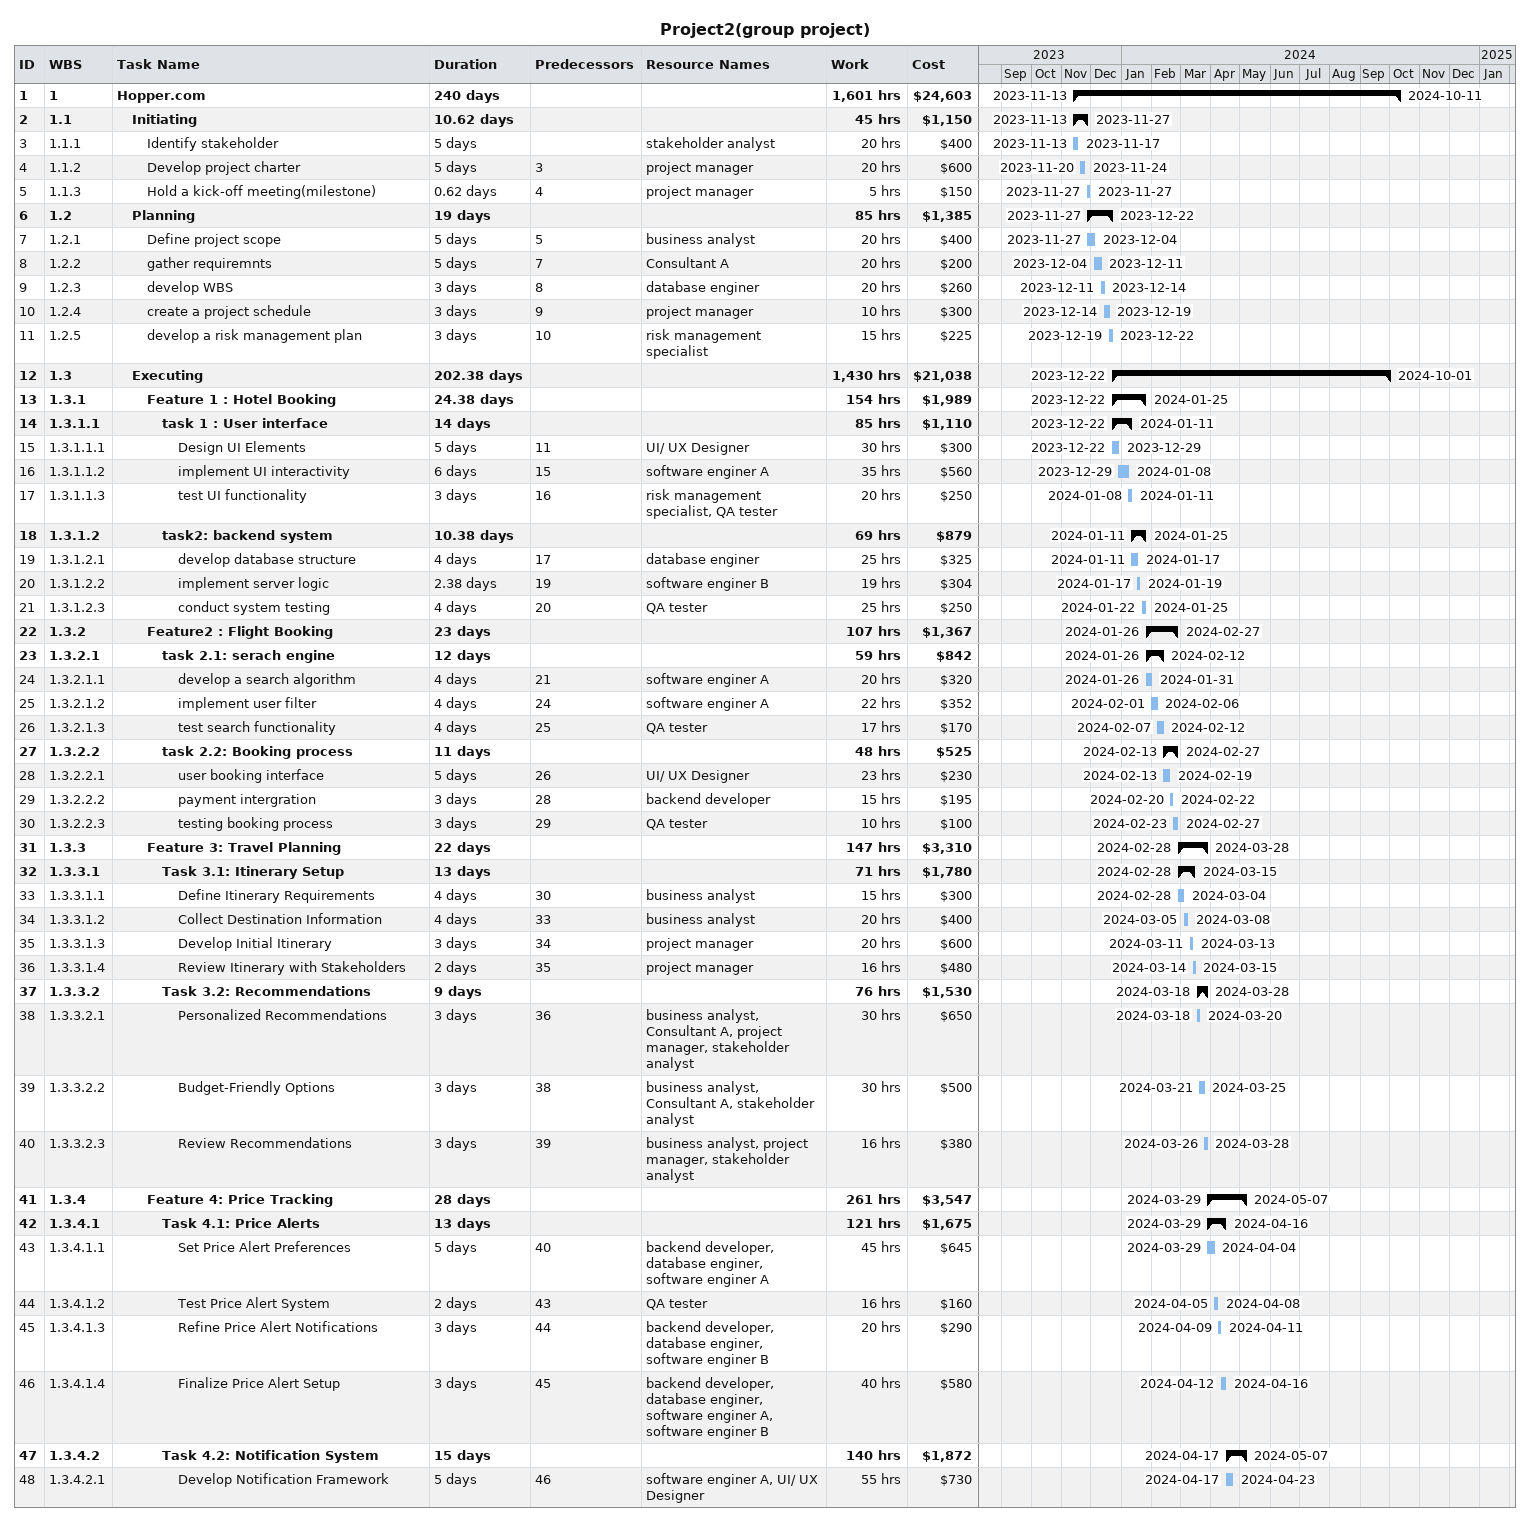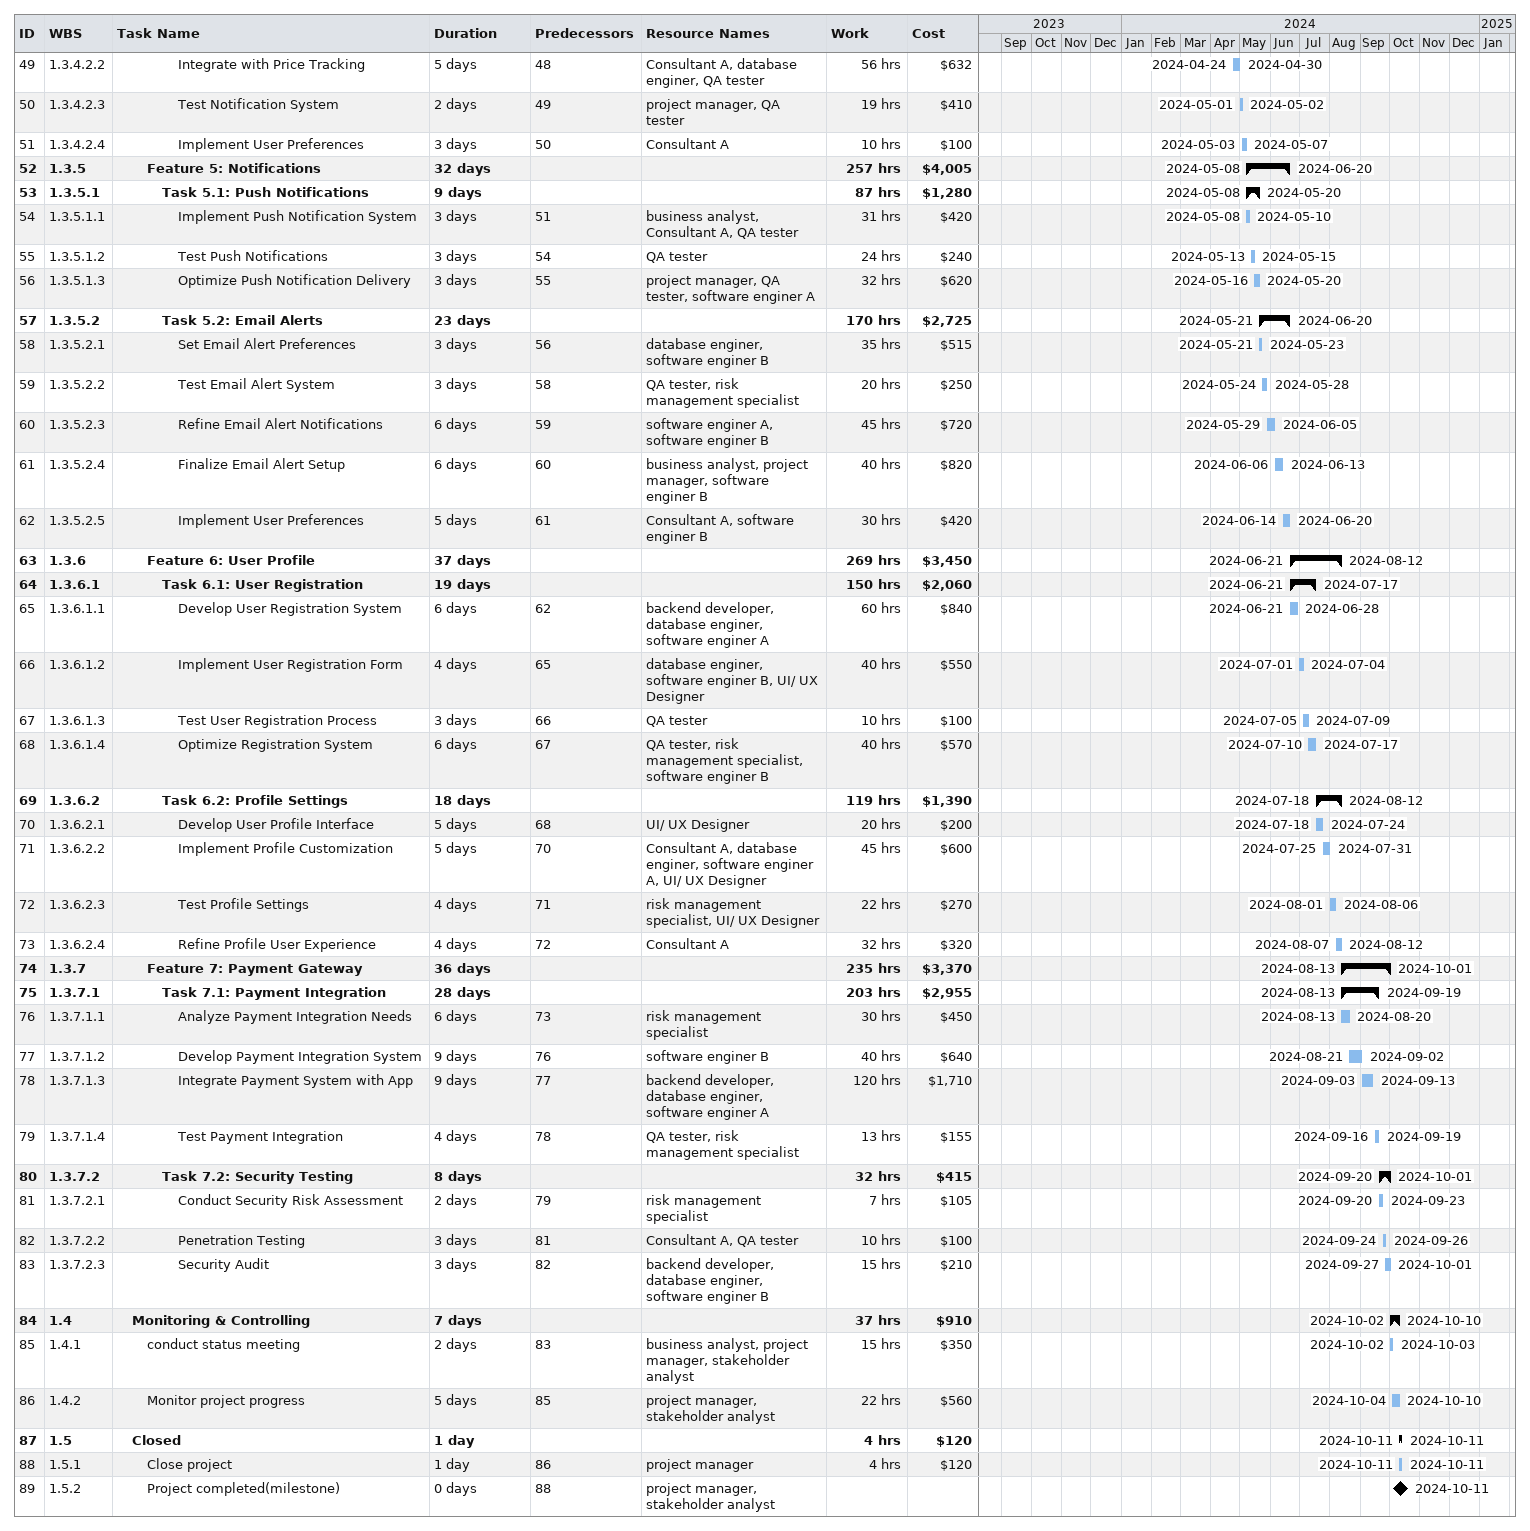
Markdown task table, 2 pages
Project2(group project)

| ID | WBS | Task | Duration | Start | Finish | Predecessors | Resources | Work (h) | Cost ($) |
|---|---|---|---|---|---|---|---|---|---|
| 1 | 1 | **Hopper.com** | 240d | 2023-11-13 | 2024-10-11 |  |  | 1601 | 24603 |
| 2 | 1.1 | **Initiating** | 10.62d | 2023-11-13 | 2023-11-27 |  |  | 45 | 1150 |
| 3 | 1.1.1 | Identify stakeholder | 5d | 2023-11-13 | 2023-11-17 |  | stakeholder analyst | 20 | 400 |
| 4 | 1.1.2 | Develop project charter | 5d | 2023-11-20 | 2023-11-24 | 3 | project manager | 20 | 600 |
| 5 | 1.1.3 | Hold a kick-off meeting(milestone) | 0.62d | 2023-11-27 | 2023-11-27 | 4 | project manager | 5 | 150 |
| 6 | 1.2 | **Planning** | 19d | 2023-11-27 | 2023-12-22 |  |  | 85 | 1385 |
| 7 | 1.2.1 | Define project scope | 5d | 2023-11-27 | 2023-12-04 | 5 | business analyst | 20 | 400 |
| 8 | 1.2.2 | gather requiremnts | 5d | 2023-12-04 | 2023-12-11 | 7 | Consultant A | 20 | 200 |
| 9 | 1.2.3 | develop WBS | 3d | 2023-12-11 | 2023-12-14 | 8 | database enginer | 20 | 260 |
| 10 | 1.2.4 | create a project schedule | 3d | 2023-12-14 | 2023-12-19 | 9 | project manager | 10 | 300 |
| 11 | 1.2.5 | develop a risk management plan | 3d | 2023-12-19 | 2023-12-22 | 10 | risk management specialist | 15 | 225 |
| 12 | 1.3 | **Executing** | 202.38d | 2023-12-22 | 2024-10-01 |  |  | 1430 | 21038 |
| 13 | 1.3.1 | **Feature 1 : Hotel Booking** | 24.38d | 2023-12-22 | 2024-01-25 |  |  | 154 | 1989 |
| 14 | 1.3.1.1 | **task 1 : User interface** | 14d | 2023-12-22 | 2024-01-11 |  |  | 85 | 1110 |
| 15 | 1.3.1.1.1 | Design UI Elements | 5d | 2023-12-22 | 2023-12-29 | 11 | UI/ UX Designer | 30 | 300 |
| 16 | 1.3.1.1.2 | implement UI interactivity | 6d | 2023-12-29 | 2024-01-08 | 15 | software enginer A | 35 | 560 |
| 17 | 1.3.1.1.3 | test UI functionality | 3d | 2024-01-08 | 2024-01-11 | 16 | risk management specialist, QA tester | 20 | 250 |
| 18 | 1.3.1.2 | **task2: backend system** | 10.38d | 2024-01-11 | 2024-01-25 |  |  | 69 | 879 |
| 19 | 1.3.1.2.1 | develop database structure | 4d | 2024-01-11 | 2024-01-17 | 17 | database enginer | 25 | 325 |
| 20 | 1.3.1.2.2 | implement server logic | 2.38d | 2024-01-17 | 2024-01-19 | 19 | software enginer B | 19 | 304 |
| 21 | 1.3.1.2.3 | conduct system testing | 4d | 2024-01-22 | 2024-01-25 | 20 | QA tester | 25 | 250 |
| 22 | 1.3.2 | **Feature2 : Flight Booking** | 23d | 2024-01-26 | 2024-02-27 |  |  | 107 | 1367 |
| 23 | 1.3.2.1 | **task 2.1: serach engine** | 12d | 2024-01-26 | 2024-02-12 |  |  | 59 | 842 |
| 24 | 1.3.2.1.1 | develop a search algorithm | 4d | 2024-01-26 | 2024-01-31 | 21 | software enginer A | 20 | 320 |
| 25 | 1.3.2.1.2 | implement user filter | 4d | 2024-02-01 | 2024-02-06 | 24 | software enginer A | 22 | 352 |
| 26 | 1.3.2.1.3 | test search functionality | 4d | 2024-02-07 | 2024-02-12 | 25 | QA tester | 17 | 170 |
| 27 | 1.3.2.2 | **task 2.2: Booking process** | 11d | 2024-02-13 | 2024-02-27 |  |  | 48 | 525 |
| 28 | 1.3.2.2.1 | user booking interface | 5d | 2024-02-13 | 2024-02-19 | 26 | UI/ UX Designer | 23 | 230 |
| 29 | 1.3.2.2.2 | payment intergration | 3d | 2024-02-20 | 2024-02-22 | 28 | backend developer | 15 | 195 |
| 30 | 1.3.2.2.3 | testing booking process | 3d | 2024-02-23 | 2024-02-27 | 29 | QA tester | 10 | 100 |
| 31 | 1.3.3 | **Feature 3: Travel Planning** | 22d | 2024-02-28 | 2024-03-28 |  |  | 147 | 3310 |
| 32 | 1.3.3.1 | **Task 3.1: Itinerary Setup** | 13d | 2024-02-28 | 2024-03-15 |  |  | 71 | 1780 |
| 33 | 1.3.3.1.1 | Define Itinerary Requirements | 4d | 2024-02-28 | 2024-03-04 | 30 | business analyst | 15 | 300 |
| 34 | 1.3.3.1.2 | Collect Destination Information | 4d | 2024-03-05 | 2024-03-08 | 33 | business analyst | 20 | 400 |
| 35 | 1.3.3.1.3 | Develop Initial Itinerary | 3d | 2024-03-11 | 2024-03-13 | 34 | project manager | 20 | 600 |
| 36 | 1.3.3.1.4 | Review Itinerary with Stakeholders | 2d | 2024-03-14 | 2024-03-15 | 35 | project manager | 16 | 480 |
| 37 | 1.3.3.2 | **Task 3.2: Recommendations** | 9d | 2024-03-18 | 2024-03-28 |  |  | 76 | 1530 |
| 38 | 1.3.3.2.1 | Personalized Recommendations | 3d | 2024-03-18 | 2024-03-20 | 36 | business analyst, Consultant A, project manager, stakeholder analyst | 30 | 650 |
| 39 | 1.3.3.2.2 | Budget-Friendly Options | 3d | 2024-03-21 | 2024-03-25 | 38 | business analyst, Consultant A, stakeholder analyst | 30 | 500 |
| 40 | 1.3.3.2.3 | Review Recommendations | 3d | 2024-03-26 | 2024-03-28 | 39 | business analyst, project manager, stakeholder analyst | 16 | 380 |
| 41 | 1.3.4 | **Feature 4: Price Tracking** | 28d | 2024-03-29 | 2024-05-07 |  |  | 261 | 3547 |
| 42 | 1.3.4.1 | **Task 4.1: Price Alerts** | 13d | 2024-03-29 | 2024-04-16 |  |  | 121 | 1675 |
| 43 | 1.3.4.1.1 | Set Price Alert Preferences | 5d | 2024-03-29 | 2024-04-04 | 40 | backend developer, database enginer, software enginer A | 45 | 645 |
| 44 | 1.3.4.1.2 | Test Price Alert System | 2d | 2024-04-05 | 2024-04-08 | 43 | QA tester | 16 | 160 |
| 45 | 1.3.4.1.3 | Refine Price Alert Notifications | 3d | 2024-04-09 | 2024-04-11 | 44 | backend developer, database enginer, software enginer B | 20 | 290 |
| 46 | 1.3.4.1.4 | Finalize Price Alert Setup | 3d | 2024-04-12 | 2024-04-16 | 45 | backend developer, database enginer, software enginer A, software enginer B | 40 | 580 |
| 47 | 1.3.4.2 | **Task 4.2: Notification System** | 15d | 2024-04-17 | 2024-05-07 |  |  | 140 | 1872 |
| 48 | 1.3.4.2.1 | Develop Notification Framework | 5d | 2024-04-17 | 2024-04-23 | 46 | software enginer A, UI/ UX Designer | 55 | 730 |
| 49 | 1.3.4.2.2 | Integrate with Price Tracking | 5d | 2024-04-24 | 2024-04-30 | 48 | Consultant A, database enginer, QA tester | 56 | 632 |
| 50 | 1.3.4.2.3 | Test Notification System | 2d | 2024-05-01 | 2024-05-02 | 49 | project manager, QA tester | 19 | 410 |
| 51 | 1.3.4.2.4 | Implement User Preferences | 3d | 2024-05-03 | 2024-05-07 | 50 | Consultant A | 10 | 100 |
| 52 | 1.3.5 | **Feature 5: Notifications** | 32d | 2024-05-08 | 2024-06-20 |  |  | 257 | 4005 |
| 53 | 1.3.5.1 | **Task 5.1: Push Notifications** | 9d | 2024-05-08 | 2024-05-20 |  |  | 87 | 1280 |
| 54 | 1.3.5.1.1 | Implement Push Notification System | 3d | 2024-05-08 | 2024-05-10 | 51 | business analyst, Consultant A, QA tester | 31 | 420 |
| 55 | 1.3.5.1.2 | Test Push Notifications | 3d | 2024-05-13 | 2024-05-15 | 54 | QA tester | 24 | 240 |
| 56 | 1.3.5.1.3 | Optimize Push Notification Delivery | 3d | 2024-05-16 | 2024-05-20 | 55 | project manager, QA tester, software enginer A | 32 | 620 |
| 57 | 1.3.5.2 | **Task 5.2: Email Alerts** | 23d | 2024-05-21 | 2024-06-20 |  |  | 170 | 2725 |
| 58 | 1.3.5.2.1 | Set Email Alert Preferences | 3d | 2024-05-21 | 2024-05-23 | 56 | database enginer, software enginer B | 35 | 515 |
| 59 | 1.3.5.2.2 | Test Email Alert System | 3d | 2024-05-24 | 2024-05-28 | 58 | QA tester, risk management specialist | 20 | 250 |
| 60 | 1.3.5.2.3 | Refine Email Alert Notifications | 6d | 2024-05-29 | 2024-06-05 | 59 | software enginer A, software enginer B | 45 | 720 |
| 61 | 1.3.5.2.4 | Finalize Email Alert Setup | 6d | 2024-06-06 | 2024-06-13 | 60 | business analyst, project manager, software enginer B | 40 | 820 |
| 62 | 1.3.5.2.5 | Implement User Preferences | 5d | 2024-06-14 | 2024-06-20 | 61 | Consultant A, software enginer B | 30 | 420 |
| 63 | 1.3.6 | **Feature 6: User Profile** | 37d | 2024-06-21 | 2024-08-12 |  |  | 269 | 3450 |
| 64 | 1.3.6.1 | **Task 6.1: User Registration** | 19d | 2024-06-21 | 2024-07-17 |  |  | 150 | 2060 |
| 65 | 1.3.6.1.1 | Develop User Registration System | 6d | 2024-06-21 | 2024-06-28 | 62 | backend developer, database enginer, software enginer A | 60 | 840 |
| 66 | 1.3.6.1.2 | Implement User Registration Form | 4d | 2024-07-01 | 2024-07-04 | 65 | database enginer, software enginer B, UI/ UX Designer | 40 | 550 |
| 67 | 1.3.6.1.3 | Test User Registration Process | 3d | 2024-07-05 | 2024-07-09 | 66 | QA tester | 10 | 100 |
| 68 | 1.3.6.1.4 | Optimize Registration System | 6d | 2024-07-10 | 2024-07-17 | 67 | QA tester, risk management specialist, software enginer B | 40 | 570 |
| 69 | 1.3.6.2 | **Task 6.2: Profile Settings** | 18d | 2024-07-18 | 2024-08-12 |  |  | 119 | 1390 |
| 70 | 1.3.6.2.1 | Develop User Profile Interface | 5d | 2024-07-18 | 2024-07-24 | 68 | UI/ UX Designer | 20 | 200 |
| 71 | 1.3.6.2.2 | Implement Profile Customization | 5d | 2024-07-25 | 2024-07-31 | 70 | Consultant A, database enginer, software enginer A, UI/ UX Designer | 45 | 600 |
| 72 | 1.3.6.2.3 | Test Profile Settings | 4d | 2024-08-01 | 2024-08-06 | 71 | risk management specialist, UI/ UX Designer | 22 | 270 |
| 73 | 1.3.6.2.4 | Refine Profile User Experience | 4d | 2024-08-07 | 2024-08-12 | 72 | Consultant A | 32 | 320 |
| 74 | 1.3.7 | **Feature 7: Payment Gateway** | 36d | 2024-08-13 | 2024-10-01 |  |  | 235 | 3370 |
| 75 | 1.3.7.1 | **Task 7.1: Payment Integration** | 28d | 2024-08-13 | 2024-09-19 |  |  | 203 | 2955 |
| 76 | 1.3.7.1.1 | Analyze Payment Integration Needs | 6d | 2024-08-13 | 2024-08-20 | 73 | risk management specialist | 30 | 450 |
| 77 | 1.3.7.1.2 | Develop Payment Integration System | 9d | 2024-08-21 | 2024-09-02 | 76 | software enginer B | 40 | 640 |
| 78 | 1.3.7.1.3 | Integrate Payment System with App | 9d | 2024-09-03 | 2024-09-13 | 77 | backend developer, database enginer, software enginer A | 120 | 1710 |
| 79 | 1.3.7.1.4 | Test Payment Integration | 4d | 2024-09-16 | 2024-09-19 | 78 | QA tester, risk management specialist | 13 | 155 |
| 80 | 1.3.7.2 | **Task 7.2: Security Testing** | 8d | 2024-09-20 | 2024-10-01 |  |  | 32 | 415 |
| 81 | 1.3.7.2.1 | Conduct Security Risk Assessment | 2d | 2024-09-20 | 2024-09-23 | 79 | risk management specialist | 7 | 105 |
| 82 | 1.3.7.2.2 | Penetration Testing | 3d | 2024-09-24 | 2024-09-26 | 81 | Consultant A, QA tester | 10 | 100 |
| 83 | 1.3.7.2.3 | Security Audit | 3d | 2024-09-27 | 2024-10-01 | 82 | backend developer, database enginer, software enginer B | 15 | 210 |
| 84 | 1.4 | **Monitoring & Controlling** | 7d | 2024-10-02 | 2024-10-10 |  |  | 37 | 910 |
| 85 | 1.4.1 | conduct status meeting | 2d | 2024-10-02 | 2024-10-03 | 83 | business analyst, project manager, stakeholder analyst | 15 | 350 |
| 86 | 1.4.2 | Monitor project progress | 5d | 2024-10-04 | 2024-10-10 | 85 | project manager, stakeholder analyst | 22 | 560 |
| 87 | 1.5 | **Closed** | 1d | 2024-10-11 | 2024-10-11 |  |  | 4 | 120 |
| 88 | 1.5.1 | Close project | 1d | 2024-10-11 | 2024-10-11 | 86 | project manager | 4 | 120 |
| 89 | 1.5.2 | Project completed(milestone) | 0d | 2024-10-11 | 2024-10-11 | 88 | project manager, stakeholder analyst |  |  |
